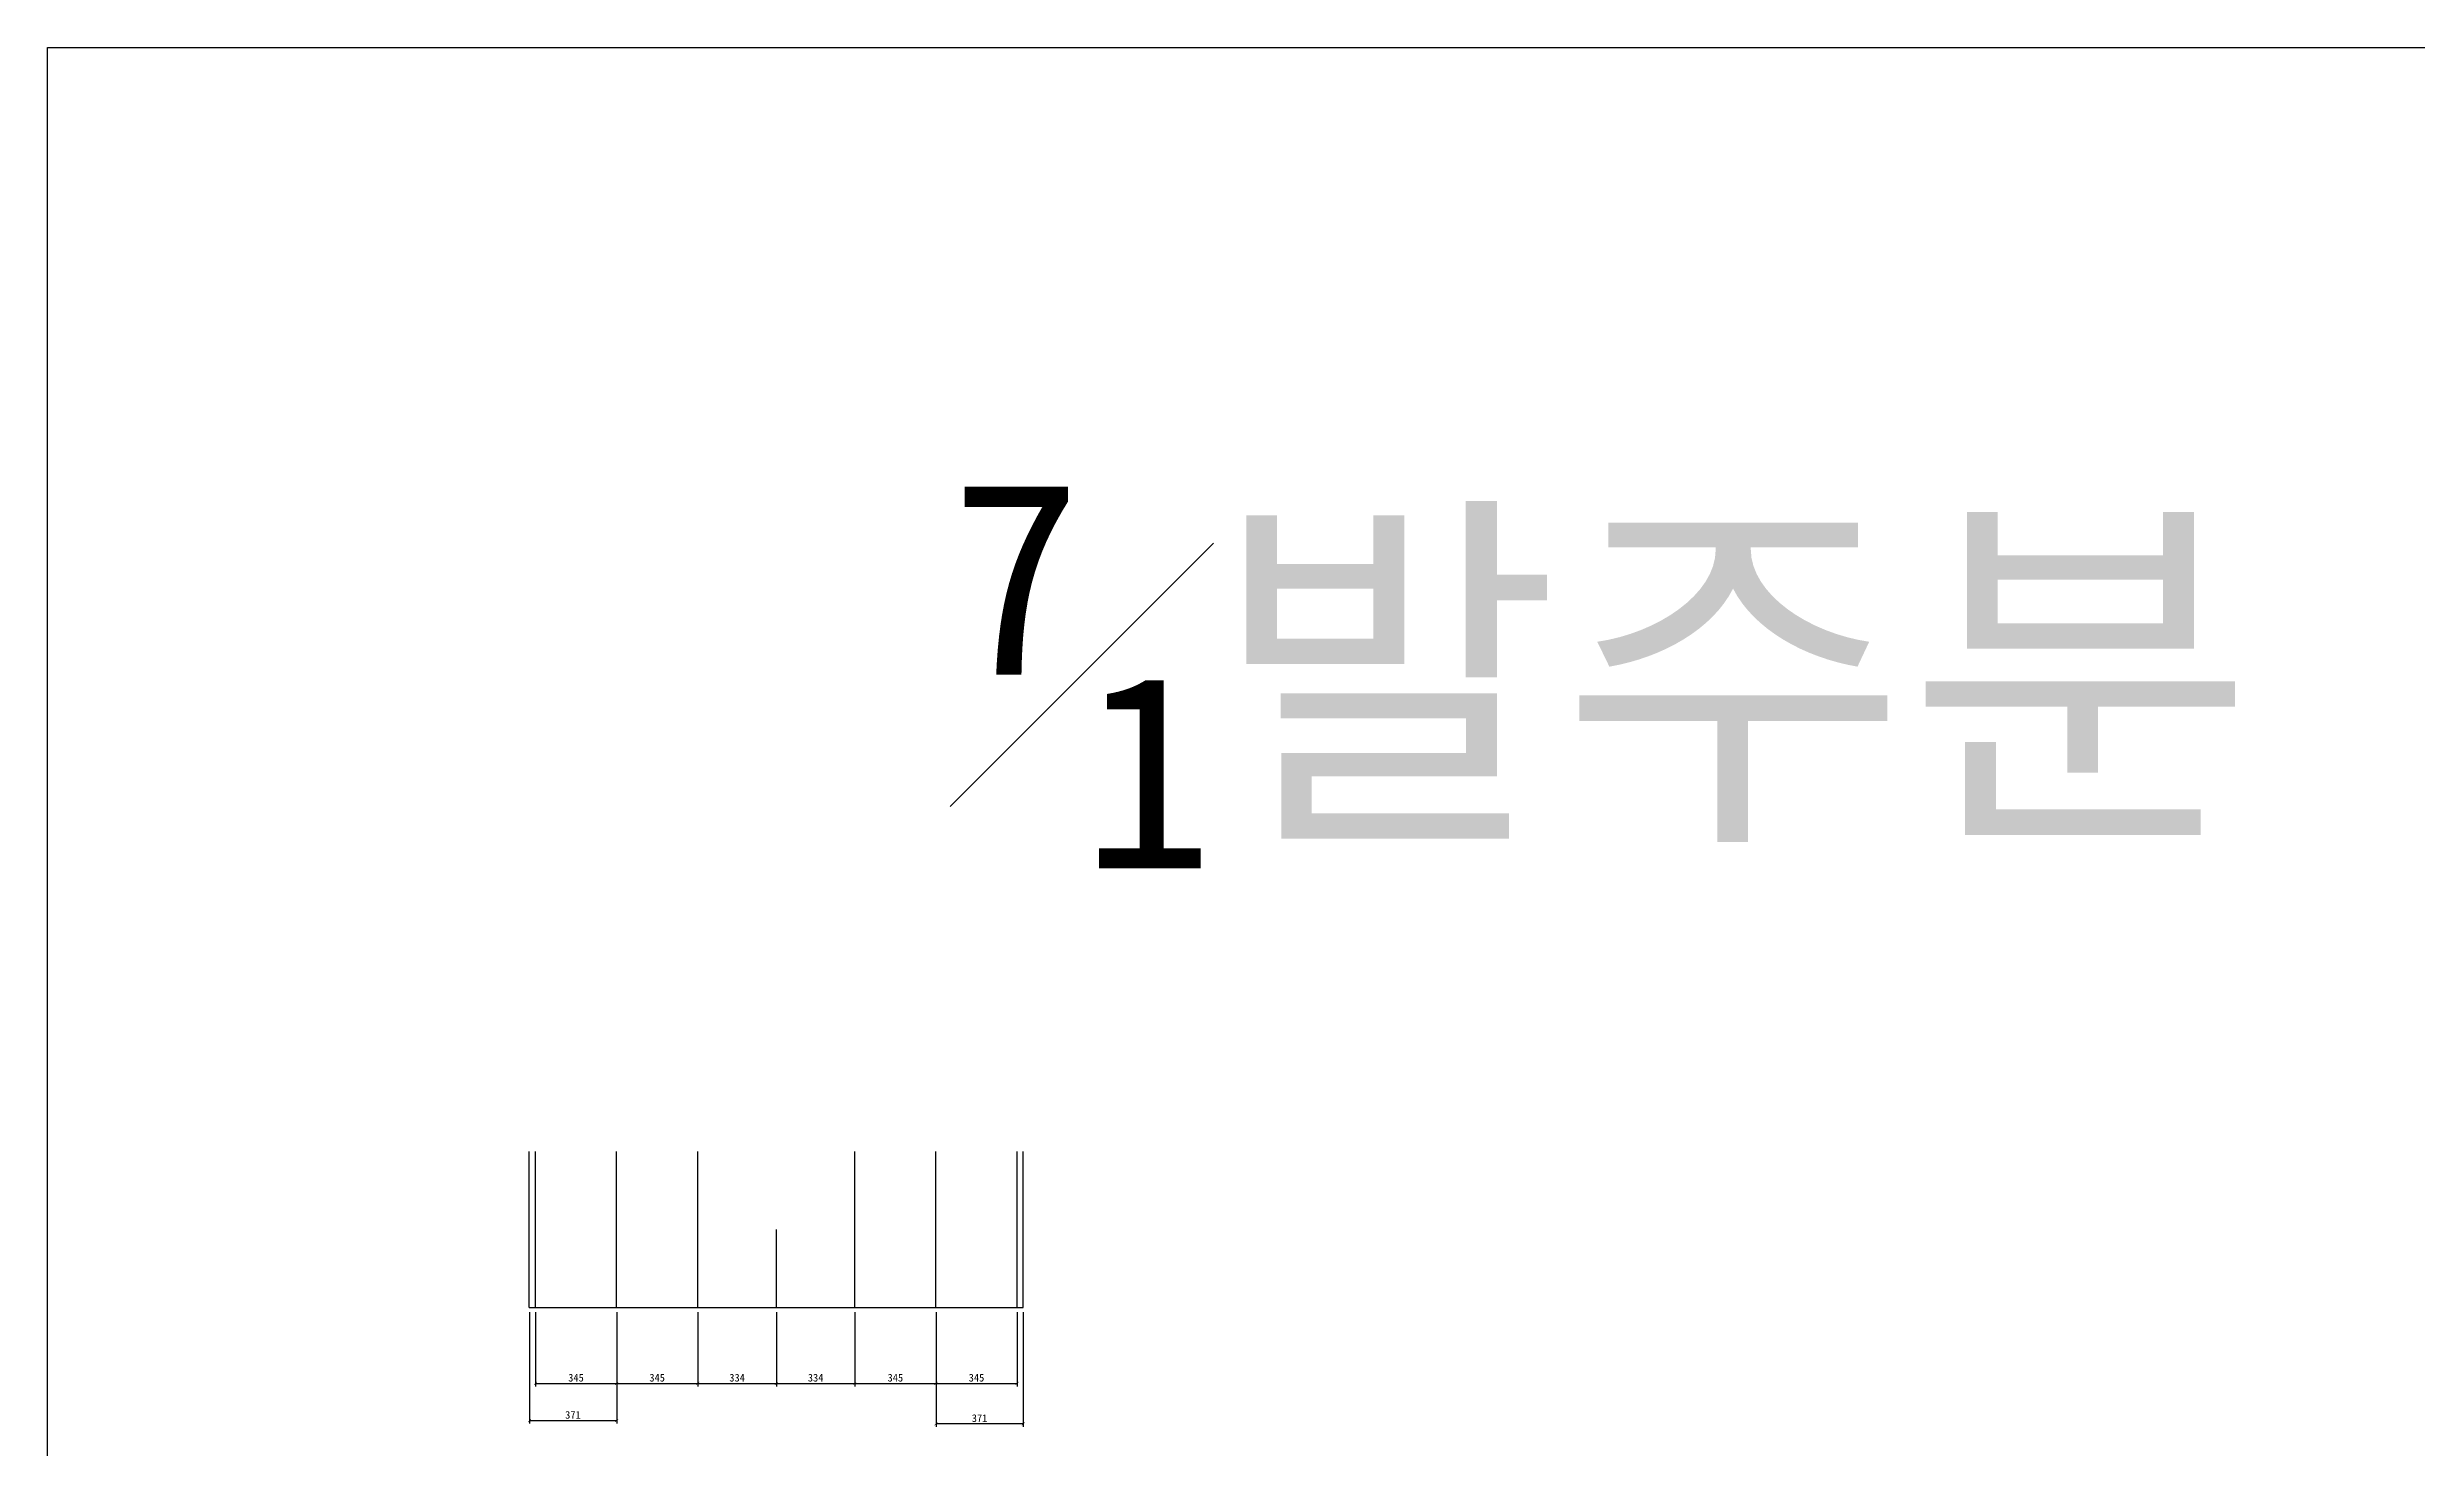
# Model space of a CAD drawing. Header units: millimetres. Extents: x -44117 to 256353, y -2095463 to 65325.
# Drawn here: x 55807 to 65882, y 10081 to 16036 of the extents above; entities that cross this region are included whole.
import ezdxf

# ---------------------------------------------------------------- set-up
doc = ezdxf.new("R2010")
doc.units = ezdxf.units.MM
doc.header["$LTSCALE"] = 10
doc.dimstyles.new('ISO-25', dxfattribs={"dimtxt": 2.5, "dimasz": 2.5, "dimexe": 1, "dimexo": 1, "dimtad": 1, "dimtxsty": 'Standard', "dimblk": 'ARCHTICK', "dimcen": 2.5, "dimadec": 0, "dimazin": 0, "dimtfac": 1, "dimtmove": 0, "dimatfit": 3, "dimfxl": 0, "dimarcsym": 0})

# ---------------------------------------------------------------- blocks, each defined once
blk = doc.blocks.new('_ArchTick')
at = {"color": 0, "linetype": 'ByBlock', "const_width": 0.15}
blk.add_lwpolyline([(-0.5, -0.5), (0.5, 0.5)], dxfattribs=at)
blk = doc.blocks.new('*D7320')
at = {"color": 0, "lineweight": -2}
for p, q in [((57883, 10657), (57883, 10341)), ((58228, 10657), (58228, 10341)), ((57883, 10354), (58228, 10354))]:
    blk.add_line(p, q, dxfattribs=at)
at = {"layer": 'Defpoints', "color": 0}
for p in [(57883, 10677), (58228, 10677), (58228, 10354)]:
    blk.add_point(p, dxfattribs=at)
at = {"color": 0, "lineweight": -2, "xscale": 13, "yscale": 13, "zscale": 13, "rotation": 180}
blk.add_blockref('_ArchTick', (57883, 10354), dxfattribs=at)
at = {"color": 0, "lineweight": -2, "xscale": 13, "yscale": 13, "zscale": 13}
blk.add_blockref('_ArchTick', (58228, 10354), dxfattribs=at)
at = {"color": 0, "insert": (58055, 10378), "char_height": 32.5, "attachment_point": 5}
blk.add_mtext('345', dxfattribs=at)
blk = doc.blocks.new('*D7321')
at = {"color": 0, "lineweight": -2}
for p, q in [((58228, 10657), (58228, 10341)), ((58573, 10657), (58573, 10341)), ((58228, 10354), (58573, 10354))]:
    blk.add_line(p, q, dxfattribs=at)
at = {"layer": 'Defpoints', "color": 0}
for p in [(58228, 10677), (58573, 10677), (58573, 10354)]:
    blk.add_point(p, dxfattribs=at)
at = {"color": 0, "lineweight": -2, "xscale": 13, "yscale": 13, "zscale": 13, "rotation": 180}
blk.add_blockref('_ArchTick', (58228, 10354), dxfattribs=at)
at = {"color": 0, "lineweight": -2, "xscale": 13, "yscale": 13, "zscale": 13}
blk.add_blockref('_ArchTick', (58573, 10354), dxfattribs=at)
at = {"color": 0, "insert": (58400, 10378), "char_height": 32.5, "attachment_point": 5}
blk.add_mtext('345', dxfattribs=at)
blk = doc.blocks.new('*D7322')
at = {"color": 0, "lineweight": -2}
for p, q in [((58573, 10657), (58573, 10341)), ((58907, 10657), (58907, 10341)), ((58573, 10354), (58907, 10354))]:
    blk.add_line(p, q, dxfattribs=at)
at = {"layer": 'Defpoints', "color": 0}
for p in [(58573, 10677), (58907, 10677), (58907, 10354)]:
    blk.add_point(p, dxfattribs=at)
at = {"color": 0, "lineweight": -2, "xscale": 13, "yscale": 13, "zscale": 13, "rotation": 180}
blk.add_blockref('_ArchTick', (58573, 10354), dxfattribs=at)
at = {"color": 0, "lineweight": -2, "xscale": 13, "yscale": 13, "zscale": 13}
blk.add_blockref('_ArchTick', (58907, 10354), dxfattribs=at)
at = {"color": 0, "insert": (58740, 10378), "char_height": 32.5, "attachment_point": 5}
blk.add_mtext('334', dxfattribs=at)
blk = doc.blocks.new('*D7323')
at = {"color": 0, "lineweight": -2}
for p, q in [((58907, 10657), (58907, 10341)), ((59241, 10657), (59241, 10341)), ((58907, 10354), (59241, 10354))]:
    blk.add_line(p, q, dxfattribs=at)
at = {"layer": 'Defpoints', "color": 0}
for p in [(58907, 10677), (59241, 10677), (59241, 10354)]:
    blk.add_point(p, dxfattribs=at)
at = {"color": 0, "lineweight": -2, "xscale": 13, "yscale": 13, "zscale": 13, "rotation": 180}
blk.add_blockref('_ArchTick', (58907, 10354), dxfattribs=at)
at = {"color": 0, "lineweight": -2, "xscale": 13, "yscale": 13, "zscale": 13}
blk.add_blockref('_ArchTick', (59241, 10354), dxfattribs=at)
at = {"color": 0, "insert": (59074, 10378), "char_height": 32.5, "attachment_point": 5}
blk.add_mtext('334', dxfattribs=at)
blk = doc.blocks.new('*D7324')
at = {"color": 0, "lineweight": -2}
for p, q in [((59241, 10657), (59241, 10341)), ((59586, 10657), (59586, 10341)), ((59241, 10354), (59586, 10354))]:
    blk.add_line(p, q, dxfattribs=at)
at = {"layer": 'Defpoints', "color": 0}
for p in [(59241, 10677), (59586, 10677), (59586, 10354)]:
    blk.add_point(p, dxfattribs=at)
at = {"color": 0, "lineweight": -2, "xscale": 13, "yscale": 13, "zscale": 13, "rotation": 180}
blk.add_blockref('_ArchTick', (59241, 10354), dxfattribs=at)
at = {"color": 0, "lineweight": -2, "xscale": 13, "yscale": 13, "zscale": 13}
blk.add_blockref('_ArchTick', (59586, 10354), dxfattribs=at)
at = {"color": 0, "insert": (59413, 10378), "char_height": 32.5, "attachment_point": 5}
blk.add_mtext('345', dxfattribs=at)
blk = doc.blocks.new('*D7325')
at = {"color": 0, "lineweight": -2}
for p, q in [((59586, 10657), (59586, 10341)), ((59931, 10657), (59931, 10341)), ((59586, 10354), (59931, 10354))]:
    blk.add_line(p, q, dxfattribs=at)
at = {"layer": 'Defpoints', "color": 0}
for p in [(59586, 10677), (59931, 10677), (59931, 10354)]:
    blk.add_point(p, dxfattribs=at)
at = {"color": 0, "lineweight": -2, "xscale": 13, "yscale": 13, "zscale": 13, "rotation": 180}
blk.add_blockref('_ArchTick', (59586, 10354), dxfattribs=at)
at = {"color": 0, "lineweight": -2, "xscale": 13, "yscale": 13, "zscale": 13}
blk.add_blockref('_ArchTick', (59931, 10354), dxfattribs=at)
at = {"color": 0, "insert": (59758, 10378), "char_height": 32.5, "attachment_point": 5}
blk.add_mtext('345', dxfattribs=at)
blk = doc.blocks.new('*D7326')
at = {"color": 0, "lineweight": -2}
for p, q in [((57857, 10657), (57857, 10183)), ((58228, 10657), (58228, 10183)), ((57857, 10196), (58228, 10196))]:
    blk.add_line(p, q, dxfattribs=at)
at = {"layer": 'Defpoints', "color": 0}
for p in [(57857, 10677), (58228, 10677), (58228, 10196)]:
    blk.add_point(p, dxfattribs=at)
at = {"color": 0, "lineweight": -2, "xscale": 13, "yscale": 13, "zscale": 13, "rotation": 180}
blk.add_blockref('_ArchTick', (57857, 10196), dxfattribs=at)
at = {"color": 0, "lineweight": -2, "xscale": 13, "yscale": 13, "zscale": 13}
blk.add_blockref('_ArchTick', (58228, 10196), dxfattribs=at)
at = {"color": 0, "insert": (58042, 10220), "char_height": 32.5, "attachment_point": 5}
blk.add_mtext('371', dxfattribs=at)
blk = doc.blocks.new('*D7327')
at = {"color": 0, "lineweight": -2}
for p, q in [((59586, 10657), (59586, 10169)), ((59957, 10657), (59957, 10169)), ((59957, 10182), (59586, 10182))]:
    blk.add_line(p, q, dxfattribs=at)
at = {"layer": 'Defpoints', "color": 0}
for p in [(59586, 10677), (59957, 10677), (59586, 10182)]:
    blk.add_point(p, dxfattribs=at)
at = {"color": 0, "lineweight": -2, "xscale": 13, "yscale": 13, "zscale": 13, "rotation": 180}
blk.add_blockref('_ArchTick', (59586, 10182), dxfattribs=at)
at = {"color": 0, "lineweight": -2, "xscale": 13, "yscale": 13, "zscale": 13}
blk.add_blockref('_ArchTick', (59957, 10182), dxfattribs=at)
at = {"color": 0, "insert": (59771, 10206), "char_height": 32.5, "attachment_point": 5}
blk.add_mtext('371', dxfattribs=at)

msp = doc.modelspace()

# ---------------------------------------------------------------- linework, layer by layer
for p, q in [((57856.52694, 10676.5261), (57856.52694, 11339.84318)), ((57882.52694, 10676.5261), (57882.52694, 11339.84318)), ((58227.52694, 10676.5261), (58227.52694, 11339.84318)), ((58572.52694, 10676.5261), (58572.52694, 11339.84318)), ((59240.52694, 10676.5261), (59240.52694, 11339.84318)), ((59585.52694, 10676.5261), (59585.52694, 11339.84318)), ((59930.52694, 10676.5261), (59930.52694, 11339.84318)), ((59956.52694, 10676.5261), (59956.52694, 11339.84318)), ((58906.52694, 11008.18464), (58906.52694, 10676.5261)), ((57856.52694, 10676.5261), (59956.52694, 10676.5261))]:
    msp.add_line(p, q)
msp.add_lwpolyline([(55807.15874, 16035.57311), (91162.2911, 16035.57311), (91162.2911, 1789.18038), (55807.15874, 1789.18038)], close=True)

# ---------------------------------------------------------------- texts
at = {"insert": (59645.76334, 14190.67452), "char_height": 1175.6488612, "attachment_point": 1}
msp.add_mtext_dynamic_manual_height_columns('\\A1;{\\H0.7x;\\S7#1;}\\f굴림|b0|i0|c129|p50;발주분', width=6435296.4332114, gutter_width=5878.24431, heights=[-1725.74608], dxfattribs=at)

# ---------------------------------------------------------------- dimensions: what is measured, and where the dimension line sits
for base, p1, p2, override, picture, middle in [((58227.52694, 10195.76734), (57856.52694, 10676.5261), (58227.52694, 10676.5261), {"dimscale": 13, "dimasz": 1, "dimexo": 1.5}, '*D7326', (58042.02694, 10220.14234)), ((58227.52694, 10353.95557), (57882.52694, 10676.5261), (58227.52694, 10676.5261), {"dimscale": 13, "dimasz": 1, "dimexo": 1.5}, '*D7320', (58055.02694, 10378.33057)), ((58572.52694, 10353.95557), (58227.52694, 10676.5261), (58572.52694, 10676.5261), {"dimscale": 13, "dimasz": 1, "dimexo": 1.5, "dimtmove": 1}, '*D7321', (58400.02694, 10378.33057)), ((58906.52694, 10353.95557), (58572.52694, 10676.5261), (58906.52694, 10676.5261), {"dimscale": 13, "dimasz": 1, "dimexo": 1.5, "dimtmove": 1}, '*D7322', (58739.52694, 10378.33057)), ((59240.52694, 10353.95557), (58906.52694, 10676.5261), (59240.52694, 10676.5261), {"dimscale": 13, "dimasz": 1, "dimexo": 1.5, "dimtmove": 1}, '*D7323', (59073.52694, 10378.33057)), ((59585.52694, 10353.95557), (59240.52694, 10676.5261), (59585.52694, 10676.5261), {"dimscale": 13, "dimasz": 1, "dimexo": 1.5, "dimtmove": 1}, '*D7324', (59413.02694, 10378.33057)), ((59930.52694, 10353.95557), (59585.52694, 10676.5261), (59930.52694, 10676.5261), {"dimscale": 13, "dimasz": 1, "dimexo": 1.5, "dimtmove": 1}, '*D7325', (59758.02694, 10378.33057)), ((59585.52694, 10181.85039), (59956.52694, 10676.5261), (59585.52694, 10676.5261), {"dimscale": 13, "dimasz": 1, "dimexo": 1.5}, '*D7327', (59771.02694, 10206.22539))]:
    dim = msp.add_linear_dim(base=base, p1=p1, p2=p2, dimstyle='ISO-25', override=override)
    dim.commit()
    dim.dimension.update_dxf_attribs({"geometry": picture, "text_midpoint": middle})

doc.saveas('drawing.dxf')
